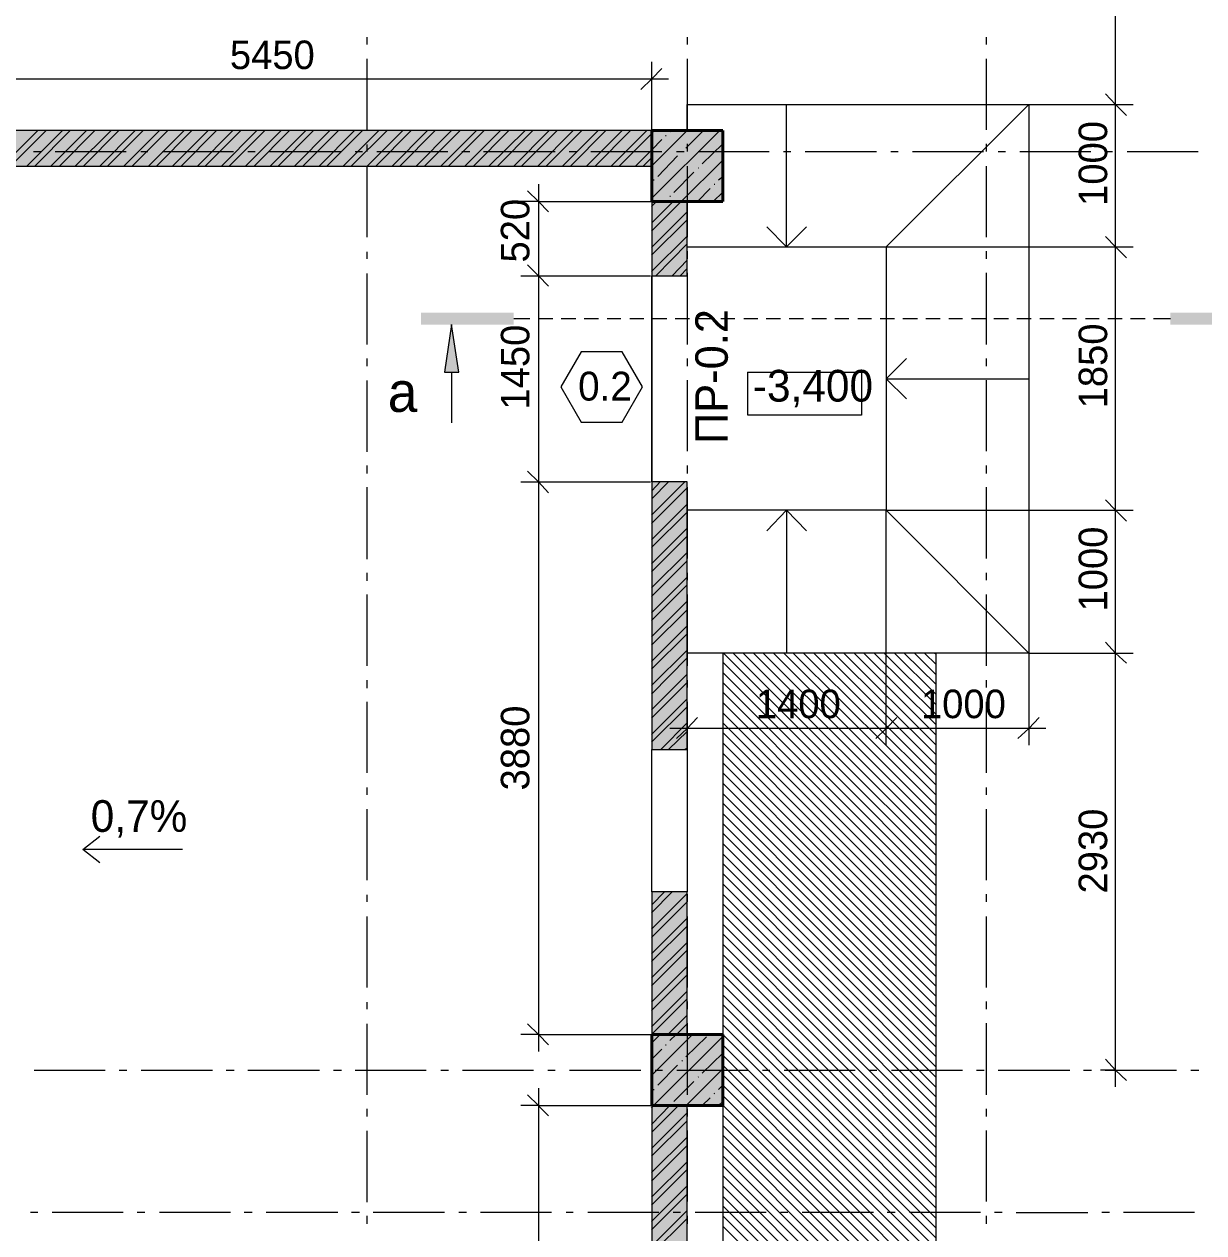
# Model space of a CAD drawing. Header units: millimetres. Extents: x -401725 to 250493, y 305116 to 802890.
# Drawn here: x -375107.417 to -375104.154, y 508983.432 to 508986.775 of the extents above; entities that cross this region are included whole.
import ezdxf

# ---------------------------------------------------------------- set-up
doc = ezdxf.new("R2010")
doc.units = ezdxf.units.MM
doc.layers.add('PDF _Геометрия', color=7, linetype='Continuous', true_color=0x1d1d1d)
doc.layers.add('PDF _Сплошная заливка', color=7, linetype='Continuous', true_color=0xffffff)
doc.layers.add('PDF _Текст', color=7, linetype='Continuous')

msp = doc.modelspace()

# ---------------------------------------------------------------- hatches: boundary and pattern name
at = {"layer": 'PDF _Сплошная заливка', "transparency": 33554559}
h = msp.add_hatch(color=256, dxfattribs=at)
h.paths.add_polyline_path([(-375105.584330612, 508986.0789945785), (-375105.584330612, 508986.2837798196), (-375105.6813883784, 508986.2837798196), (-375105.6813883784, 508986.0789945785)])
h.paths.add_polyline_path([(-375105.584330612, 508984.375730554), (-375105.6813883784, 508984.375730554), (-375105.6813883784, 508983.9807466266), (-375105.584330612, 508983.9807466266)])
h.paths.add_polyline_path([(-375105.584330612, 508985.5090177719), (-375105.6813883784, 508985.5090177719), (-375105.6813883784, 508984.7690478826), (-375105.584330612, 508984.7690478826)])
msp.add_hatch(color=7, dxfattribs=at).paths.add_polyline_path([(-375106.2343041634, 508985.9340004786), (-375106.2343041634, 508985.9437555072), (-375106.236011523, 508985.9437555072), (-375106.2376373611, 508985.9340004786), (-375106.2393039599, 508985.9223342866), (-375106.2409705588, 508985.9123346935), (-375106.2426371577, 508985.9006685016), (-375106.2443037565, 508985.8906689085), (-375106.2476369542, 508985.8673365246), (-375106.249303553, 508985.8573369315), (-375106.2509701519, 508985.8456707395), (-375106.2526367508, 508985.8356711465), (-375106.2543033496, 508985.8240049545), (-375106.2545695307, 508985.8224078677), (-375106.2545695307, 508985.8139470107), (-375106.215971576, 508985.8123387626), (-375106.215971576, 508985.8240049545), (-375106.2176381749, 508985.8240049545), (-375106.2176381749, 508985.8356711465), (-375106.2193047737, 508985.8356711465), (-375106.2193047737, 508985.8456707395), (-375106.2209713726, 508985.8456707395), (-375106.2209713726, 508985.8573369315), (-375106.2226379715, 508985.8573369315), (-375106.2226379715, 508985.8673365246), (-375106.2243045703, 508985.8673365246), (-375106.2243045703, 508985.8790027166), (-375106.2259711691, 508985.8790027166), (-375106.2259711691, 508985.8906689085), (-375106.227637768, 508985.8906689085), (-375106.227637768, 508985.9006685016), (-375106.2293043669, 508985.9006685016), (-375106.2293043669, 508985.9123346935), (-375106.2309709657, 508985.9123346935), (-375106.2309709657, 508985.9223342866), (-375106.2326375645, 508985.9223342866), (-375106.2326375645, 508985.9340004786)])

# ---------------------------------------------------------------- linework, layer by layer
at = {"layer": 'PDF _Геометрия', "color": 7, "lineweight": 9}
for points in [[(-375104.637993236, 508986.5521001151), (-375104.3979851936, 508986.5521001151), (-375104.3979851936, 508987.592062075)], [(-375106.4697150656, 508986.7387765644), (-375106.4697150656, 508986.7187828883)], [(-375105.5829963156, 508986.7387697826), (-375105.5829963156, 508986.7187671209)], [(-375104.7563158143, 508986.7387655441), (-375104.7563158143, 508986.7187815658)], [(-375106.4697150656, 508986.6787785819), (-375106.4697150656, 508986.4821152081)], [(-375105.6813409065, 508986.4804362571), (-375105.6813409065, 508986.6237799721), (-375105.6813409065, 508986.6704353747)], [(-375105.5829963156, 508986.6787785819), (-375105.5829963156, 508986.482120837)], [(-375104.7563158143, 508986.6787764626), (-375104.7563158143, 508986.4821003264)], [(-375107.8745544754, 508986.6237596271), (-375105.6347283824, 508986.6237596271)], [(-375105.5832099387, 508986.5521276657), (-375104.6381324003, 508986.5521276657)], [(-375105.5829963156, 508986.4804465371), (-375105.5829963156, 508986.5521115742)], [(-375105.363106145, 508986.2137889748), (-375105.308070236, 508986.1587916875), (-375105.308070236, 508986.5521149704)], [(-375105.0331678923, 508986.1587955022), (-375104.6381365295, 508986.5521307723)], [(-375105.0329733546, 508986.1587704947), (-375104.3979851936, 508986.1587704947), (-375104.3979851936, 508986.5520816913)], [(-375104.6381381885, 508986.5521276657), (-375104.6381381885, 508985.0354478065)], [(-375104.3979818028, 508986.5521022344), (-375104.3496299448, 508986.5521022344)], [(-375106.4697150656, 508986.4421173066), (-375106.4697150656, 508986.4221236306)], [(-375105.5829963156, 508986.4437703422), (-375105.5829963156, 508986.4221023869)], [(-375104.7563158143, 508986.4437703422), (-375104.7563158143, 508986.42209647)], [(-375107.3914069601, 508986.4221176966), (-375107.3713763027, 508986.4221176966)], [(-375107.3313924473, 508986.4221240545), (-375107.1347612737, 508986.4221240545)], [(-375107.0947659283, 508986.4221155773), (-375107.0747152437, 508986.4221155773)], [(-375107.034676817, 508986.4221249021), (-375106.8380963539, 508986.4221249021)], [(-375106.7981248964, 508986.4221261737), (-375106.7780601397, 508986.4221261737)], [(-375106.7381103836, 508986.4221164251), (-375106.5414351889, 508986.4221164251)], [(-375106.5014770828, 508986.422122359), (-375106.4813995681, 508986.422122359)], [(-375106.4415066509, 508986.4221265976), (-375106.2447731762, 508986.4221265976)], [(-375106.2063280214, 508986.4221126104), (-375106.1847395899, 508986.4221126104)], [(-375106.1463779346, 508986.422128293), (-375105.9481091233, 508986.422128293)], [(-375105.9096869894, 508986.4221265976), (-375105.8880785097, 508986.4221265976)], [(-375105.8498081103, 508986.4221185443), (-375105.6530892586, 508986.4221185443)], [(-375105.6130425667, 508986.4221198159), (-375105.5914176837, 508986.4221198159)], [(-375105.5530924799, 508986.4221151535), (-375105.3564244908, 508986.4221151535)], [(-375105.3164795242, 508986.422122359), (-375105.296389633, 508986.422122359)], [(-375105.2563429411, 508986.4221232067), (-375105.0597622662, 508986.4221232067)], [(-375105.0198113655, 508986.4221274453), (-375104.9997269209, 508986.4221274453)], [(-375104.9597527718, 508986.4221172727), (-375104.7630994096, 508986.4221172727)], [(-375104.7231432069, 508986.4221143058), (-375104.7030678539, 508986.4221143058)], [(-375104.6631320849, 508986.4221333793), (-375104.46643884, 508986.4221333793)], [(-375104.4264682666, 508986.4221181205), (-375104.4064056504, 508986.4221181205)], [(-375104.3664740988, 508986.4221299884), (-375104.1697737636, 508986.4221299884)], [(-375107.8280456863, 508986.3821087278), (-375105.6813248001, 508986.3821087278)], [(-375106.4697150656, 508986.382119748), (-375106.4697150656, 508986.1854377717)], [(-375105.5829963156, 508986.3821133903), (-375105.5829963156, 508986.1854556453)], [(-375104.7563158143, 508986.3821104232), (-375104.7563158143, 508986.1854342871)], [(-375105.994841205, 508986.3321319551), (-375105.994841205, 508986.0788101085)], [(-375105.994841205, 508986.2837942306), (-375106.0431973247, 508986.2837942306)], [(-375105.9946648811, 508986.2837798196), (-375105.6813390473, 508986.2837798196)], [(-375105.5829963156, 508986.1587810911), (-375105.5829963156, 508986.2837738065)], [(-375105.3081312712, 508986.1588090656), (-375105.2531921706, 508986.2138062003)], [(-375106.4697150656, 508986.1454576252), (-375106.4697150656, 508986.1254453503)], [(-375105.5830471783, 508986.1588056747), (-375105.0331158662, 508986.1588056747)], [(-375105.5829963156, 508986.0787669683), (-375105.5829963156, 508986.1587776136)], [(-375105.5829963156, 508986.1471047266), (-375105.5829963156, 508986.1254367714)], [(-375105.0331441563, 508986.1588056747), (-375105.0331441563, 508985.4304340027)], [(-375105.0329733546, 508985.4304460285), (-375104.3979851936, 508985.4304460285), (-375104.3979851936, 508986.1587353108)], [(-375104.7563158143, 508986.1471047266), (-375104.7563158143, 508986.1254308544)], [(-375104.3979818028, 508986.1587615937), (-375104.3496299448, 508986.1587615937)], [(-375106.4697150656, 508986.0854414169), (-375106.4697150656, 508985.8887780431)], [(-375106.0431973247, 508986.0788055391), (-375105.994841205, 508986.0788055391), (-375105.994841205, 508985.5088266662)], [(-375105.9946479269, 508986.0787716307), (-375105.6846004594, 508986.0787716307)], [(-375105.6813883784, 508986.0787669683), (-375105.5830020763, 508986.0787669683)], [(-375105.6813409065, 508985.5087710881), (-375105.6813409065, 508986.0787875017)], [(-375105.6813409065, 508986.0787834986), (-375105.6813409065, 508985.508767085)], [(-375105.5829963156, 508986.087113102), (-375105.5829963156, 508985.888790058)], [(-375104.7563158143, 508986.0870953001), (-375104.7563158143, 508985.8887685619)], [(-375106.2347229324, 508985.9437915349), (-375106.2547778132, 508985.8121040617)], [(-375106.214622021, 508985.8120980128), (-375106.2346905075, 508985.9437810426)], [(-375105.8763957026, 508985.8687895004), (-375105.933089585, 508985.7721254829)], [(-375105.7631110617, 508985.8687928913), (-375105.8763461115, 508985.8687928913)], [(-375105.7063314122, 508985.7721106606), (-375105.7629607858, 508985.868781004)], [(-375106.4697150656, 508985.8504535222), (-375106.4697150656, 508985.828785957)], [(-375105.5829963156, 508985.850439535), (-375105.5829963156, 508985.8287715798)], [(-375104.9763662022, 508985.8504442672), (-375105.03295766, 508985.7937747503), (-375104.9763662022, 508985.7387834647)], [(-375104.7563158143, 508985.8504391111), (-375104.7563158143, 508985.8287652389)], [(-375106.2545695307, 508985.8120980128), (-375106.2146201155, 508985.8120980128)], [(-375106.2347229324, 508985.8121081853), (-375106.2347229324, 508985.6721176166)], [(-375105.4164652827, 508985.8121365836), (-375105.4164652827, 508985.6937981665)], [(-375105.41642062, 508985.8121081853), (-375105.1013305984, 508985.8121081853), (-375105.1013305984, 508985.6937696281)], [(-375105.0331678923, 508985.7938035724), (-375104.6381365295, 508985.7938035724)], [(-375106.4697150656, 508985.7887821592), (-375106.4697150656, 508985.5921001829)], [(-375105.9330939719, 508985.7721208332), (-375105.8764000895, 508985.6737882312)], [(-375105.7629618647, 508985.6737656458), (-375105.7063324911, 508985.7721138984)], [(-375105.5829963156, 508985.7904479104), (-375105.5829963156, 508985.5937901654)], [(-375104.7563158143, 508985.7904296846), (-375104.7563158143, 508985.5937731865)], [(-375105.1013305984, 508985.6937720376), (-375105.41642062, 508985.6937720376)], [(-375105.8763482308, 508985.673794468), (-375105.763113181, 508985.673794468)], [(-375106.4697150656, 508985.5537756149), (-375106.4697150656, 508985.5321080497)], [(-375105.5829963156, 508985.5537743433), (-375105.5829963156, 508985.5321063881)], [(-375104.7563158143, 508985.5537734956), (-375104.7563158143, 508985.5320996234)], [(-375106.4697150656, 508985.4937776325), (-375106.4697150656, 508985.2954403676)], [(-375106.0431973247, 508985.5088147452), (-375105.994841205, 508985.5088147452), (-375105.994841205, 508983.933840835)], [(-375105.9946479269, 508985.5087617633), (-375105.6846004594, 508985.5087617633)], [(-375105.5829963156, 508985.5087710881), (-375105.6813826177, 508985.5087710881)], [(-375105.5829963156, 508985.4304409422), (-375105.5829963156, 508985.5087671509)], [(-375105.5829963156, 508985.4937632214), (-375105.5829963156, 508985.2971054764)], [(-375104.7563158143, 508985.4937640691), (-375104.7563158143, 508985.2970879329)], [(-375105.0331441563, 508985.4304672212), (-375105.5830754684, 508985.4304672212)], [(-375105.5829963156, 508985.0354426037), (-375105.5829963156, 508985.4304234061)], [(-375105.363106145, 508985.3737871607), (-375105.308070236, 508985.4304451807), (-375105.308070236, 508985.0354611651)], [(-375105.3081312712, 508985.4304689167), (-375105.2531921706, 508985.3738081311)], [(-375105.0331678923, 508985.4304680689), (-375104.6381365295, 508985.0354564479)], [(-375105.0331441563, 508984.8271287677), (-375105.0331441563, 508985.4304948272)], [(-375104.637993236, 508985.0354273449), (-375104.3979851936, 508985.0354273449), (-375104.3979851936, 508985.4304273219)], [(-375104.3979818028, 508985.4304248357), (-375104.3496299448, 508985.4304248357)], [(-375106.4697150656, 508985.2571159333), (-375106.4697150656, 508985.2354483681)], [(-375105.5829963156, 508985.2571087278), (-375105.5829963156, 508985.237106066)], [(-375104.7563158143, 508985.2571078801), (-375104.7563158143, 508985.2371042519)], [(-375106.4697150656, 508985.1971183748), (-375106.4697150656, 508985.0004363984)], [(-375105.5829963156, 508985.1970984536), (-375105.5829963156, 508985.0004407087)], [(-375104.7563158143, 508985.1970984536), (-375104.7563158143, 508985.0004223174)], [(-375104.6381381885, 508985.0354595579), (-375105.5832157268, 508985.0354595579)], [(-375104.8945909608, 508985.0354171724), (-375105.4846761505, 508985.0354171724)], [(-375105.4846517247, 508985.0354281926), (-375105.4846517247, 508980.5353569837)], [(-375104.8945909608, 508980.5354061521), (-375104.8945909608, 508985.0355688474)], [(-375104.6381381885, 508985.0354614127), (-375104.6381381885, 508984.8271380925), (-375104.6381381885, 508984.7804758764)], [(-375104.3979851936, 508983.8354287012), (-375104.3979851936, 508985.0353695655)], [(-375104.3979818028, 508985.0354324311), (-375104.3496299448, 508985.0354324311)], [(-375106.4697150656, 508984.9604566757), (-375106.4697150656, 508984.9387891105)], [(-375105.5829963156, 508984.9604431123), (-375105.5829963156, 508984.9404404505)], [(-375104.7563158143, 508984.9604422646), (-375104.7563158143, 508984.9404386364)], [(-375106.4697150656, 508984.9004404675), (-375106.4697150656, 508984.7037770936)], [(-375105.5829963156, 508984.9004328381), (-375105.5829963156, 508984.7037750931)], [(-375104.7563158143, 508984.9004332619), (-375104.7563158143, 508984.7037571257)], [(-375105.5829963156, 508984.7854476221), (-375105.5829963156, 508984.8270990978), (-375105.5829963156, 508984.8754308883)], [(-375105.0331441563, 508984.780473238), (-375105.0331441563, 508984.8271287677), (-375105.6315816797, 508984.8271287677)], [(-375104.5914123855, 508984.827116052), (-375105.0330120101, 508984.827116052)], [(-375106.4697150656, 508984.6637787684), (-375106.4697150656, 508984.6437850923)], [(-375105.5829963156, 508984.6637783445), (-375105.5829963156, 508984.6437756827)], [(-375104.7563158143, 508984.6637762252), (-375104.7563158143, 508984.6437725971)], [(-375106.4697150656, 508984.6037807859), (-375106.4697150656, 508984.4071174121)], [(-375105.5829963156, 508984.6037676464), (-375105.5829963156, 508984.4071099015)], [(-375104.7563158143, 508984.6037676464), (-375104.7563158143, 508984.4070915102)], [(-375107.2081057956, 508984.4554623868), (-375107.2547390728, 508984.4921339218), (-375107.2081057956, 508984.5287873151)], [(-375106.9796332785, 508984.4921050996), (-375107.2546414056, 508984.4921050996)], [(-375106.4697150656, 508984.3671195107), (-375106.4697150656, 508984.3471072359)], [(-375105.5829963156, 508984.3687784802), (-375105.5829963156, 508984.347110525)], [(-375104.7563158143, 508984.368761526), (-375104.7563158143, 508984.3471073037)], [(-375106.4697150656, 508984.3071219521), (-375106.4697150656, 508984.1104399758)], [(-375105.5829963156, 508984.3071024548), (-375105.5829963156, 508984.1104447098)], [(-375104.7563158143, 508984.3071020309), (-375104.7563158143, 508984.1104258947)], [(-375106.4697150656, 508984.0704411796), (-375106.4697150656, 508984.0504475035)], [(-375105.5829963156, 508984.072094215), (-375105.5829963156, 508984.0504454012)], [(-375104.7563158143, 508984.0720959104), (-375104.7563158143, 508984.0504416882)], [(-375106.4697150656, 508984.010443621), (-375106.4697150656, 508983.8137802471)], [(-375105.5829963156, 508984.0121025904), (-375105.5829963156, 508983.8137795464)], [(-375104.7563158143, 508984.012106829), (-375104.7563158143, 508983.813760437)], [(-375105.994841205, 508983.9804838363), (-375106.0431973247, 508983.9804838363)], [(-375105.9946648811, 508983.9804304306), (-375105.6813390473, 508983.9804304306)], [(-375107.3897759651, 508983.8821511134), (-375107.1931711675, 508983.8821511134)], [(-375107.1547736594, 508983.8821358546), (-375107.1331253372, 508983.8821358546)], [(-375107.0932536128, 508983.8821519611), (-375106.8965085613, 508983.8821519611)], [(-375106.8581461909, 508983.8821392454), (-375106.8364647232, 508983.8821392454)], [(-375106.798175759, 508983.8821545042), (-375106.5998454557, 508983.8821545042)], [(-375106.5615153315, 508983.8821367023), (-375106.539806843, 508983.8821367023)], [(-375106.5015313362, 508983.8821350068), (-375106.3048244428, 508983.8821350068)], [(-375106.2648810812, 508983.8821400931), (-375106.2431467164, 508983.8821400931)], [(-375106.204897086, 508983.8821358546), (-375106.0081609043, 508983.8821358546)], [(-375105.9681688417, 508983.88213755), (-375105.9481149358, 508983.88213755)], [(-375105.9082289274, 508983.8821460271), (-375105.7114999089, 508983.8821460271)], [(-375105.6715108556, 508983.8821358546), (-375105.6514547668, 508983.8821358546)], [(-375105.6115234695, 508983.8821443317), (-375105.4148380657, 508983.8821443317)], [(-375105.3748494786, 508983.8821341592), (-375105.3547970562, 508983.8821341592)], [(-375105.3147807124, 508983.8821502656), (-375105.1181753749, 508983.8821502656)], [(-375105.0797411073, 508983.8821324637), (-375105.0581366965, 508983.8821324637)], [(-375105.0181939339, 508983.8821468748), (-375104.8215090059, 508983.8821468748)], [(-375104.783086512, 508983.8821333114), (-375104.761476252, 508983.8821333114)], [(-375104.7231635519, 508983.8821561996), (-375104.5248485097, 508983.8821561996)], [(-375104.4864285259, 508983.8821409408), (-375104.4648160618, 508983.8821409408)], [(-375104.3979851936, 508983.8821019462), (-375104.439708445, 508983.8821019462)], [(-375104.4265530377, 508983.8821333114), (-375104.2298282519, 508983.8821333114)], [(-375104.3979818028, 508983.8820968599), (-375104.3496299448, 508983.8820968599)], [(-375104.189767149, 508983.8821383977), (-375104.168156126, 508983.8821383977)], [(-375105.994841205, 508983.8321446708), (-375105.994841205, 508981.9055310377)], [(-375106.4697150656, 508983.775456574), (-375106.4697150656, 508983.7537890087)], [(-375105.994841205, 508983.7838065224), (-375106.0431973247, 508983.7838065224)], [(-375105.9946648811, 508983.7837734617), (-375105.6813390473, 508983.7837734617)], [(-375105.6813409065, 508983.7837734617), (-375105.6813409065, 508981.9537558673)], [(-375105.5829963156, 508983.7754285995), (-375105.5829963156, 508983.7537606444)], [(-375104.7563158143, 508983.7754302949), (-375104.7563158143, 508983.7537564227)], [(-375106.4697150656, 508983.7137847871), (-375106.4697150656, 508983.5171028108)], [(-375105.5829963156, 508983.7154369749), (-375105.5829963156, 508983.51877923)], [(-375104.7563158143, 508983.7154403657), (-375104.7563158143, 508983.5187642295)], [(-375107.39982303, 508983.4887956379), (-375107.3797994298, 508983.4887956379)], [(-375107.3397576546, 508983.4888159829), (-375107.1431722997, 508983.4888159829)], [(-375107.1048231657, 508983.4888007241), (-375107.0831395363, 508983.4888007241)], [(-375107.0432285205, 508983.4888202214), (-375106.846509736, 508983.4888202214)], [(-375106.8081956971, 508983.4888041149), (-375106.786479219, 508983.4888041149)], [(-375106.7481472759, 508983.4888219169), (-375106.5498475039, 508983.4888219169)], [(-375106.5115648378, 508983.4888142875), (-375106.489819156, 508983.4888142875)], [(-375106.4514926806, 508983.4888159829), (-375106.2548259631, 508983.4888159829)], [(-375106.2147407004, 508983.4888066581), (-375106.1931571433, 508983.4888066581)], [(-375106.1548516487, 508983.4888024195), (-375105.9581624669, 508983.4888024195)], [(-375105.9182149571, 508983.4888049627), (-375105.8981296011, 508983.4888049627)], [(-375105.8581767085, 508983.4888083535), (-375105.6615015138, 508983.4888083535)], [(-375105.621556971, 508983.4888117443), (-375105.6014697289, 508983.4888117443)], [(-375105.5614644688, 508983.4888092012), (-375105.364839713, 508983.4888092012)], [(-375105.324895594, 508983.4888066581), (-375105.3048101109, 508983.4888066581)], [(-375105.264908208, 508983.4888253077), (-375105.0681971803, 508983.4888253077)], [(-375105.0297872227, 508983.4888083535), (-375105.008147526, 508983.4888083535)], [(-375104.9681247607, 508983.4888151351), (-375104.7715350405, 508983.4888151351)], [(-375104.7331326275, 508983.4888151351), (-375104.7114873994, 508983.4888151351)], [(-375104.6730163894, 508983.4887566431), (-375104.474602269, 508983.4887566431)], [(-375104.4364746414, 508983.4888117443), (-375104.4148275271, 508983.4888117443)], [(-375104.3764669102, 508983.4888151351), (-375104.1798290724, 508983.4888151351)], [(-375106.4697150656, 508983.4787782428), (-375106.4697150656, 508983.4571106776)], [(-375105.5829963156, 508983.478762984), (-375105.5829963156, 508983.4570950288)], [(-375104.7563158143, 508983.4787646795), (-375104.7563158143, 508983.4570908072)]]:
    msp.add_lwpolyline(points, dxfattribs=at)
at = {"layer": 'PDF _Геометрия', "color": 7, "lineweight": 18}
for points in [[(-375105.6813510791, 508986.62378633), (-375105.653084681, 508986.6521291237)], [(-375105.6813409065, 508986.6237799721), (-375105.7112995891, 508986.5937831256)], [(-375104.3979851936, 508986.5521001151), (-375104.426396741, 508986.5821011196)], [(-375104.3981309999, 508986.5521280895), (-375104.3681011944, 508986.5221181713)], [(-375105.994841205, 508986.2837942306), (-375106.0248748887, 508986.3138090253)], [(-375105.9946784445, 508986.2837760049), (-375105.9663193493, 508986.2554358157)], [(-375104.3979851936, 508986.1587704947), (-375104.426396741, 508986.1871025692)], [(-375104.3981309999, 508986.1587929591), (-375104.3681011944, 508986.1287830409)], [(-375105.994841205, 508986.0788055391), (-375106.0248748887, 508986.1088014446)], [(-375105.9946784445, 508986.0787673921), (-375105.9663193493, 508986.050446109)], [(-375105.994841205, 508985.5088147452), (-375106.0248748887, 508985.5388106508)], [(-375105.9946784445, 508985.5087782937), (-375105.9663193493, 508985.4787743709)], [(-375104.3979851936, 508985.4304460285), (-375104.426396741, 508985.4587781029)], [(-375104.3981309999, 508985.4304536579), (-375104.3681011944, 508985.4004636269)], [(-375104.3979851936, 508985.0354273449), (-375104.426396741, 508985.0654283494)], [(-375104.3981309999, 508985.035468035), (-375104.3681011944, 508985.007128649)], [(-375105.5829963156, 508984.8270990978), (-375105.6130481616, 508984.7987699691)], [(-375105.5830980409, 508984.8271147805), (-375105.5547406835, 508984.8571199303)], [(-375105.0331441563, 508984.8271287677), (-375105.061390718, 508984.7988042845)], [(-375105.0330153044, 508984.8270999456), (-375105.0029893983, 508984.8571063543)], [(-375104.6381381885, 508984.8271380925), (-375104.6681156055, 508984.7987976003)], [(-375104.6380398541, 508984.8270906208), (-375104.6096157818, 508984.8570938081)], [(-375105.994841205, 508983.9804838363), (-375106.0248748887, 508984.0104797419)], [(-375105.9946784445, 508983.9804304306), (-375105.9663193493, 508983.9521091474)], [(-375104.3979851936, 508983.8821019462), (-375104.426396741, 508983.9121029507)], [(-375104.3981309999, 508983.882131616), (-375104.3681011944, 508983.85379223)], [(-375105.994841205, 508983.7838065224), (-375106.0248748887, 508983.813802428)], [(-375105.9946784445, 508983.7837598983), (-375105.9663193493, 508983.7554386152)]]:
    msp.add_lwpolyline(points, dxfattribs=at)
at = {"layer": 'PDF _Геометрия', "color": 16, "lineweight": 20, "true_color": 0x800000}
for points in [[(-375105.6813409065, 508986.4804372123), (-375107.8280617928, 508986.4804372123)], [(-375105.6813409065, 508986.3821087278), (-375105.6813409065, 508986.4804380835)], [(-375107.8280456863, 508986.3821087278), (-375105.6813248001, 508986.3821087278)], [(-375105.5829963156, 508986.2837798196), (-375105.6813826177, 508986.2837798196)], [(-375105.6813409065, 508986.2837798196), (-375105.6813409065, 508986.0787822864)], [(-375105.5829963156, 508986.0787669683), (-375105.5829963156, 508986.2837703213)], [(-375105.6813883784, 508986.0787669683), (-375105.5830020763, 508986.0787669683)], [(-375105.5829963156, 508985.5087710881), (-375105.6813826177, 508985.5087710881)], [(-375105.6813409065, 508985.5087710881), (-375105.6813409065, 508984.7687725691)], [(-375105.5829963156, 508984.7687732244), (-375105.5829963156, 508985.5087376974)], [(-375105.6813883784, 508984.7687732244), (-375105.5830020763, 508984.7687732244)], [(-375105.5829963156, 508984.3754397893), (-375105.6813826177, 508984.3754397893)], [(-375105.6813409065, 508984.3754440278), (-375105.6813409065, 508983.9804283124)], [(-375105.5829963156, 508983.9804414508), (-375105.5829963156, 508984.3754222532)], [(-375105.6813883784, 508983.9804414508), (-375105.5830020763, 508983.9804414508)], [(-375105.5829963156, 508983.7837743094), (-375105.6813826177, 508983.7837743094)], [(-375105.6813409065, 508983.7837734617), (-375105.6813409065, 508981.9537558673)], [(-375105.5829963156, 508981.953764849), (-375105.5829963156, 508983.7836925923)]]:
    msp.add_lwpolyline(points, dxfattribs=at)
at = {"layer": 'PDF _Геометрия', "color": 24, "lineweight": 9, "true_color": 0x8f1d1d}
for points in [[(-375107.4781175721, 508986.3821324637), (-375107.3798034988, 508986.4804645727)], [(-375107.45483266, 508986.3821167811), (-375107.3564377363, 508986.4804575443)], [(-375107.4097039436, 508986.3821006746), (-375107.3113396823, 508986.4804468489)], [(-375107.3878635303, 508986.382099403), (-375107.2896110449, 508986.4804242677)], [(-375107.3431857959, 508986.3821261059), (-375107.2447837108, 508986.4804557014)], [(-375107.3197211691, 508986.3821273774), (-375107.2214198944, 508986.4804467853)], [(-375107.2764065533, 508986.3821070324), (-375107.1763211713, 508986.4804304811)], [(-375107.2531996305, 508986.3821468748), (-375107.1548618885, 508986.4804664435)], [(-375107.2080709141, 508986.3821231389), (-375107.1097661656, 508986.4804460884)], [(-375107.1864102154, 508986.3821163572), (-375107.0880253582, 508986.480446558)], [(-375107.141281499, 508986.3820896543), (-375107.0429303347, 508986.4804408187)], [(-375107.118081358, 508986.3821324637), (-375107.0198442586, 508986.4804608597)], [(-375107.0731357471, 508986.3821214435), (-375106.9747390238, 508986.4804633005)], [(-375107.0512919428, 508986.3821104232), (-375106.9530098263, 508986.4804474441)], [(-375107.006431103, 508986.3821392454), (-375106.9081843415, 508986.4804776623)], [(-375106.9831428, 508986.3821358546), (-375106.8848165233, 508986.4804621313)], [(-375106.9380106928, 508986.3821176288), (-375106.8397204613, 508986.4804629745)], [(-375106.916349994, 508986.3821019462), (-375106.8179917338, 508986.4804418253)], [(-375106.8714891542, 508986.3821413647), (-375106.7731676173, 508986.4804629016)], [(-375106.8498250645, 508986.3821231389), (-375106.7514356261, 508986.4804572969)], [(-375106.8046929573, 508986.3821142379), (-375106.7063409296, 508986.4804478168)], [(-375106.7812215489, 508986.3821070324), (-375106.682975121, 508986.4804457953)], [(-375106.7365438145, 508986.3821379739), (-375106.6381508175, 508986.4804569894)], [(-375106.7146932286, 508986.3821138141), (-375106.6164176662, 508986.4804449049)], [(-375106.6697442268, 508986.382096436), (-375106.5713223708, 508986.4804441569)], [(-375106.6462728184, 508986.3821044893), (-375106.5479576855, 508986.4804381686)], [(-375106.6014085878, 508986.382125682), (-375106.5031332087, 508986.4804567901)], [(-375106.5797444981, 508986.3821146618), (-375106.4814018532, 508986.4804573067)], [(-375106.5346056093, 508986.3821061847), (-375106.4363034057, 508986.4804270098)], [(-375106.5129957731, 508986.3820909259), (-375106.4129382964, 508986.4804341926)], [(-375106.4680772889, 508986.3821201719), (-375106.3697378884, 508986.4804595725)], [(-375106.4447923768, 508986.3821218673), (-375106.3463859648, 508986.4804349166)], [(-375106.3996500971, 508986.3821027938), (-375106.301285504, 508986.4804299935)], [(-375106.3780741694, 508986.3821248343), (-375106.279818694, 508986.4804738844)], [(-375106.3331217768, 508986.3821180526), (-375106.2347216608, 508986.4804619419)], [(-375106.3096469775, 508986.3821155095), (-375106.2113565516, 508986.4804434434)], [(-375106.2645046978, 508986.3821036416), (-375106.166257765, 508986.4804444988)], [(-375106.2431118755, 508986.3821371261), (-375106.1447984399, 508986.4804693636)], [(-375106.1979729866, 508986.3821189004), (-375106.0997037129, 508986.4804446488)], [(-375106.1746846837, 508986.382111271), (-375106.0763379716, 508986.4804391389)], [(-375106.1315124832, 508986.3821299206), (-375106.0315125256, 508986.4804694997)], [(-375106.1081495817, 508986.3821307683), (-375106.0097814918, 508986.4804611045)], [(-375106.0630106928, 508986.3821189004), (-375105.9646881424, 508986.4804414508)], [(-375106.0413466032, 508986.3820977076), (-375105.9429579313, 508986.4804296187)], [(-375105.9964755908, 508986.3821210196), (-375105.8981331366, 508986.4804634739)], [(-375105.973183897, 508986.3821235627), (-375105.8747644494, 508986.4804481863)], [(-375105.9280416173, 508986.3821167811), (-375105.8296690962, 508986.4804513205)], [(-375105.9061876405, 508986.3821061847), (-375105.807939284, 508986.4804305573)], [(-375105.8615065153, 508986.382134583), (-375105.7631157222, 508986.4804492497)], [(-375105.8380249343, 508986.3821121186), (-375105.7397479098, 508986.4804462868)], [(-375105.7930691509, 508986.3821095756), (-375105.6946499653, 508986.4804333957)], [(-375105.7714050613, 508986.3821087278), (-375105.681338192, 508986.4721183456)], [(-375105.7263712885, 508986.3821087278), (-375105.6813378548, 508986.4271039976)], [(-375105.704619037, 508986.3821087278), (-375105.6813390416, 508986.4054459691)], [(-375105.6815341846, 508986.2021423311), (-375105.5998370153, 508986.2838012327)], [(-375105.6813917692, 508986.2704516912), (-375105.6680284608, 508986.2837768187)], [(-375105.6812391813, 508986.2254314817), (-375105.6229293083, 508986.2837604727)], [(-375105.6813883784, 508986.1571161877), (-375105.5830020763, 508986.2554450601)], [(-375105.6813883784, 508986.1354470118), (-375105.5830020763, 508986.2337758843)], [(-375105.6813883784, 508986.0904437566), (-375105.5830020763, 508986.1887726291)], [(-375105.6697103184, 508986.0787669683), (-375105.583000217, 508986.1671040862)], [(-375105.6247240175, 508986.0787669683), (-375105.5829959785, 508986.1221028767)], [(-375105.6029039491, 508986.0787669683), (-375105.5829969938, 508986.0987696301)], [(-375105.681459586, 508985.4171234102), (-375105.5897930427, 508985.5087899535)], [(-375105.6812730897, 508985.483764476), (-375105.6579749957, 508985.5087621851)], [(-375105.6812425721, 508985.46208979), (-375105.6346153579, 508985.5087552232)], [(-375105.6813883784, 508985.3937647472), (-375105.5830020763, 508985.4920936197)], [(-375105.6813883784, 508985.3487809894), (-375105.5830020763, 508985.4471098618)], [(-375105.6813883784, 508985.3271118135), (-375105.5830020763, 508985.4254406859)], [(-375105.6813883784, 508985.2821085583), (-375105.5830020763, 508985.3804374308)], [(-375105.6813883784, 508985.2604393824), (-375105.5830020763, 508985.3587682549)], [(-375105.6813883784, 508985.215436551), (-375105.5830020763, 508985.3137654235)], [(-375105.6813883784, 508985.1921020478), (-375105.5830020763, 508985.2904309203)], [(-375105.6813883784, 508985.1470987927), (-375105.5830020763, 508985.2454276651)], [(-375105.6813883784, 508985.1254300406), (-375105.5830020763, 508985.2237589131)], [(-375105.6813883784, 508985.0804458589), (-375105.5830020763, 508985.1787747314)], [(-375105.6813883784, 508985.0571113557), (-375105.5830020763, 508985.1554402282)], [(-375105.6813883784, 508985.0121081005), (-375105.5830020763, 508985.110436973)], [(-375105.6813883784, 508984.9904393485), (-375105.5830020763, 508985.088768221)], [(-375105.6813883784, 508984.9454360933), (-375105.5830020763, 508985.0437649657)], [(-375105.6813883784, 508984.9221015901), (-375105.5830020763, 508985.0220957617)], [(-375105.6813883784, 508984.8787636622), (-375105.5830020763, 508984.9770925347)], [(-375105.6813883784, 508984.8554295829), (-375105.5830020763, 508984.9537584553)], [(-375105.6813883784, 508984.810445825), (-375105.5830020763, 508984.9087746975)], [(-375105.6813883784, 508984.7887766491), (-375105.5830020763, 508984.8871055216)], [(-375105.6563097108, 508984.7687732244), (-375105.5829985216, 508984.8421035587)], [(-375105.6346795296, 508984.7687732244), (-375105.582998011, 508984.8187703101)], [(-375105.5896966194, 508984.7687732244), (-375105.5829971634, 508984.7737691045)], [(-375105.6814155051, 508984.3171465527), (-375105.6248325244, 508984.3754690777)], [(-375105.6813883784, 508984.2721106606), (-375105.5830020763, 508984.3704395331)], [(-375105.6812527447, 508984.3387652898), (-375105.6462939708, 508984.3754242485)], [(-375105.6813883784, 508984.2487757336), (-375105.5830020763, 508984.347104606)], [(-375105.6813883784, 508984.2037733261), (-375105.5830020763, 508984.3021021985)], [(-375105.6813883784, 508984.1821041502), (-375105.5830020763, 508984.2804330226)], [(-375105.6813883784, 508984.137100895), (-375105.5830020763, 508984.2354297675)], [(-375105.6813883784, 508984.1154317191), (-375105.5830020763, 508984.2137605916)], [(-375105.6813883784, 508984.0704284639), (-375105.5830020763, 508984.1687573363)], [(-375105.6813883784, 508984.0470943846), (-375105.5830020763, 508984.145423257)], [(-375105.6813883784, 508984.0021106267), (-375105.5830020763, 508984.1004394992)], [(-375105.6813883784, 508983.9804414508), (-375105.5830020763, 508984.0787703232)], [(-375105.6364020773, 508983.9804414508), (-375105.5829978415, 508984.0337691234)], [(-375105.6130493484, 508983.9804414508), (-375105.5829975024, 508984.0104358729)], [(-375105.6814290684, 508983.7321088974), (-375105.6313565873, 508983.7837676441)], [(-375105.6814121142, 508983.7771231728), (-375105.6764502528, 508983.7838026017)], [(-375105.6813883784, 508983.665437314), (-375105.5830020763, 508983.7637661864)], [(-375105.681245963, 508983.7104303967), (-375105.6079915916, 508983.7837612759)], [(-375105.6813883784, 508983.6437689858), (-375105.5830020763, 508983.7420978583)], [(-375105.6813883784, 508983.5987657306), (-375105.5830020763, 508983.697094603)], [(-375105.6813883784, 508983.5754316513), (-375105.5830020763, 508983.6737605237)], [(-375105.6813883784, 508983.5304283961), (-375105.5830020763, 508983.6287572685)], [(-375105.6813883784, 508983.5087592202), (-375105.5830020763, 508983.6071072378)], [(-375105.6813883784, 508983.4637754623), (-375105.5830020763, 508983.5621043348)], [(-375105.6813883784, 508983.4404405353), (-375105.5830020763, 508983.5387694077)], [(-375105.6813883784, 508983.3954372801), (-375105.5830020763, 508983.4937661525)], [(-375105.6813883784, 508983.3737689519), (-375105.5830020763, 508983.4720978244)]]:
    msp.add_lwpolyline(points, dxfattribs=at)
at = {"layer": 'PDF _Геометрия', "lineweight": 9}
for points in [[(-375105.681588438, 508986.4721461797), (-375105.6731905091, 508986.4804677637)], [(-375105.6813985509, 508986.292123834), (-375105.4930818281, 508986.4804405569)], [(-375105.6813883784, 508986.3821133903), (-375105.5830020763, 508986.4804422627)], [(-375105.6431261171, 508986.467120528), (-375105.6414066423, 508986.467120528)], [(-375105.6313429411, 508986.4771209687), (-375105.6280936031, 508986.4804467617)], [(-375105.5864787104, 508986.4321418733), (-375105.538173197, 508986.4804665517)], [(-375105.6813510791, 508986.4271221556), (-375105.653084681, 508986.4554458504)], [(-375105.5412991314, 508986.3887819049), (-375105.484650983, 508986.4437786139)], [(-375105.6647020448, 508986.3537655271), (-375105.6096178182, 508986.4104372506)], [(-375105.5996758675, 508986.283763713), (-375105.4846513182, 508986.3987690538)], [(-375105.5980313091, 508986.4221096433), (-375105.596309164, 508986.4221096433)], [(-375105.6197632156, 508986.3087936372), (-375105.5647911797, 508986.365470379)], [(-375105.5532077685, 508986.3771284286), (-375105.5514831439, 508986.3771284286)], [(-375105.6765394743, 508986.3437960278), (-375105.6748217161, 508986.3437960278)], [(-375105.5081129606, 508986.3321090669), (-375105.5063858564, 508986.3321090669)], [(-375105.496363693, 508986.3437714442), (-375105.4846500081, 508986.3537760833)], [(-375105.6314446663, 508986.2987736991), (-375105.6297244286, 508986.2987736991)], [(-375105.5546081863, 508986.2837717663), (-375105.519697728, 508986.320446929)], [(-375105.5113444331, 508986.283763713), (-375105.4846525936, 508986.3104363497)], [(-375105.6447537213, 508986.2837870251), (-375105.6430342465, 508986.287111343)], [(-375105.6814290684, 508983.8671118813), (-375105.5680498212, 508983.9804528229)], [(-375105.6812730897, 508983.9571022852), (-375105.6579749957, 508983.9804385728)], [(-375105.6762919428, 508983.7837709186), (-375105.4846483705, 508983.9754336841)], [(-375105.6315090923, 508983.9638034368), (-375105.6131497173, 508983.9804798691)], [(-375105.5865058371, 508983.9187891613), (-375105.5297472108, 508983.9737836681)], [(-375105.6813510791, 508983.9121244613), (-375105.653084681, 508983.9404481562)], [(-375105.6431261171, 508983.9521152044), (-375105.6414066423, 508983.9521152044)], [(-375105.5412991314, 508983.8737731904), (-375105.484650983, 508983.9287698994)], [(-375105.6647020448, 508983.8404200207), (-375105.6096178182, 508983.8954277433)], [(-375105.5980313091, 508983.9070992335), (-375105.596309164, 508983.9087639737)], [(-375105.5862345698, 508983.7837709186), (-375105.484651954, 508983.8854303397)], [(-375105.5532077685, 508983.8621426023), (-375105.5514831439, 508983.8638097395)], [(-375105.6765394743, 508983.8287979097), (-375105.6748217161, 508983.8287979097)], [(-375105.6197632156, 508983.7954744098), (-375105.5647911797, 508983.850465596)], [(-375105.496363693, 508983.8287623058), (-375105.4846500081, 508983.8404375853)], [(-375105.5413703391, 508983.7837777003), (-375105.5196951656, 508983.8054528737)], [(-375105.5081129606, 508983.8171190021), (-375105.5063858564, 508983.8187885361)], [(-375105.496363693, 508983.7837709186), (-375105.4846500081, 508983.7954269952)], [(-375105.6314446663, 508983.7837819388), (-375105.6297244286, 508983.7837819388)]]:
    msp.add_lwpolyline(points, dxfattribs=at)
at = {"layer": 'PDF _Геометрия', "color": 7, "lineweight": 40}
for points in [[(-375105.6813409065, 508986.4804372123), (-375105.6813409065, 508986.2837785009)], [(-375105.4846517247, 508986.4804355169), (-375105.6812880133, 508986.4804355169)], [(-375105.4846517247, 508986.283763713), (-375105.4846517247, 508986.4804383995)], [(-375105.6812866531, 508986.283763713), (-375105.4846503646, 508986.283763713)], [(-375105.6813409065, 508983.9804304306), (-375105.6813409065, 508983.7837717193)], [(-375105.4846517247, 508983.9804431463), (-375105.6812880133, 508983.9804431463)], [(-375105.4846517247, 508983.7837709186), (-375105.4846517247, 508983.980445605)], [(-375105.6812866531, 508983.7837709186), (-375105.4846503646, 508983.7837709186)]]:
    msp.add_lwpolyline(points, dxfattribs=at)
at = {"layer": 'PDF _Геометрия', "color": 8, "lineweight": 9, "true_color": 0x808080}
for points in [[(-375105.4897651144, 508985.9604710868), (-375105.4515136615, 508985.9604710868)], [(-375104.9231079422, 508985.9604744776), (-375104.883182049, 508985.9604744776)], [(-375104.4197442268, 508985.9604698152), (-375104.3797835564, 508985.9604698152)], [(-375104.3565219775, 508985.9604710868), (-375104.3164846316, 508985.9604710868)], [(-375106.0628581049, 508985.9604219196), (-375106.0179373338, 508985.9604219196)], [(-375105.9945428108, 508985.9604312444), (-375105.9546331302, 508985.9604312444)], [(-375105.9313273432, 508985.9604473509), (-375105.8913371724, 508985.9604473509)], [(-375105.8681118755, 508985.9604507417), (-375105.8280412146, 508985.9604507417)], [(-375105.8046183588, 508985.960452861), (-375105.766370106, 508985.960452861)], [(-375105.7413995003, 508985.9604481986), (-375105.7030703123, 508985.9604481986)], [(-375105.6797099116, 508985.960449894), (-375105.6397754565, 508985.960449894)], [(-375105.616491053, 508985.960455828), (-375105.5764768709, 508985.960455828)], [(-375105.5532755854, 508985.9604681198), (-375105.5131772467, 508985.9604681198)], [(-375105.4262715977, 508985.9604270058), (-375105.3879400149, 508985.9604270058)], [(-375105.3645955723, 508985.9604325159), (-375105.3246440552, 508985.9604325159)], [(-375105.3013767138, 508985.9604422646), (-375105.2613418456, 508985.9604422646)], [(-375105.2379611865, 508985.9604562519), (-375105.1980411425, 508985.9604562519)], [(-375105.1746270393, 508985.9604545564), (-375105.1363759235, 508985.9604545564)], [(-375105.11140479, 508985.9604549803), (-375105.0730785247, 508985.9604549803)], [(-375105.049742328, 508985.960458795), (-375105.0097814668, 508985.960458795)], [(-375104.9865234695, 508985.9604651528), (-375104.9464800625, 508985.9604651528)], [(-375104.85975345, 508985.960461762), (-375104.8215146067, 508985.960461762)], [(-375104.7962599333, 508985.960429549), (-375104.7579467034, 508985.960429549)], [(-375104.7346110346, 508985.9604448078), (-375104.6946442414, 508985.9604448078)], [(-375104.6713921761, 508985.9604418408), (-375104.6313479446, 508985.9604418408)], [(-375104.6079732579, 508985.9604405692), (-375104.5680492278, 508985.9604405692)], [(-375104.5447984803, 508985.960449894), (-375104.5063815967, 508985.960449894)], [(-375104.4813761713, 508985.960449894), (-375104.4430836911, 508985.960449894)], [(-375104.293109841, 508985.9604477747), (-375104.2464000174, 508985.9604477747)]]:
    msp.add_lwpolyline(points, dxfattribs=at)
at = {"layer": 'PDF _Геометрия', "color": 9, "lineweight": 9, "true_color": 0xc3c3c3}
for points in [[(-375104.8945909608, 508984.4470933673), (-375105.482915298, 508985.0354372286)], [(-375104.8945909608, 508984.4754225808), (-375105.4563066708, 508985.0354361318)], [(-375104.8945909608, 508984.5020885862), (-375105.4279371911, 508985.0354348165)], [(-375104.8945909608, 508984.5304182235), (-375105.3995677114, 508985.0354340829)], [(-375104.8945909608, 508984.558747437), (-375105.3729590842, 508985.0354329548)], [(-375104.8945909608, 508984.5854142902), (-375105.3445896045, 508985.0354324892)], [(-375104.8945909608, 508984.613763001), (-375105.3162201248, 508985.0354313031)], [(-375104.8945909608, 508984.6420922144), (-375105.2896114976, 508985.0354301456)], [(-375104.8945909608, 508984.6704218517), (-375105.2612420178, 508985.0354294433)], [(-375104.8945909608, 508984.697088281), (-375105.2328725382, 508985.0354285519)], [(-375104.8945909608, 508984.7254179184), (-375105.2046987218, 508985.0354278476)], [(-375104.8945909608, 508984.753767053), (-375105.1778944606, 508985.0354270873)], [(-375104.8945909608, 508984.7804330585), (-375105.1495249809, 508985.0354257721)], [(-375104.8945909608, 508984.8087622719), (-375105.1213511508, 508985.0354246284)], [(-375104.8945909608, 508984.8370919093), (-375105.094546874, 508985.035423926)], [(-375104.8945909608, 508984.8654206989), (-375105.0661773943, 508985.0354223584)], [(-375104.8945909608, 508984.8920879759), (-375105.0380035779, 508985.0354223304)], [(-375104.8945909608, 508984.9204167655), (-375105.0096340904, 508985.0354207647)], [(-375104.8945909608, 508984.9487659002), (-375104.9830254788, 508985.0354199887)], [(-375104.8945909608, 508984.9754323295), (-375104.9546559991, 508985.0354191051)], [(-375104.8945909608, 508985.0037615429), (-375104.9262865194, 508985.0354179692)], [(-375104.8945909608, 508985.0320916041), (-375104.899677902, 508985.035417681)], [(-375104.8945909608, 508984.41876373), (-375105.4846761505, 508985.0104532764)], [(-375104.8945909608, 508984.3920973007), (-375105.4846761505, 508984.9821042141)], [(-375104.8945909608, 508984.363748166), (-375105.4846761505, 508984.9537746622)], [(-375104.8945909608, 508984.3354189526), (-375105.4846761505, 508984.9271084989)], [(-375104.8945909608, 508984.3070897391), (-375105.4846761505, 508984.8987792855)], [(-375104.8945909608, 508984.280422886), (-375105.4846761505, 508984.8704493821)], [(-375104.8945909608, 508984.2520936725), (-375105.4846761505, 508984.8421201687)], [(-375104.8945909608, 508984.2237640352), (-375105.4846761505, 508984.8154535816)], [(-375104.8945909608, 508984.1970980297), (-375105.4846761505, 508984.7871049431)], [(-375104.8945909608, 508984.1687493189), (-375105.4846761505, 508984.7587758151)], [(-375104.8945909608, 508984.1404196816), (-375105.4846761505, 508984.732109228)], [(-375104.8945909608, 508984.1137532523), (-375105.4846761505, 508984.7037797485)], [(-375104.8945909608, 508984.085423615), (-375105.4846761505, 508984.6754501112)], [(-375104.8945909608, 508984.0570948254), (-375105.4846761505, 508984.6471017388)], [(-375104.8945909608, 508984.0287456907), (-375105.4846761505, 508984.6204352371)], [(-375104.8945909608, 508984.0020784137), (-375105.4846761505, 508984.5921049099)], [(-375104.8945909608, 508983.9737496241), (-375105.4846761505, 508984.5637761203)], [(-375104.8945909608, 508983.9454199868), (-375105.4846761505, 508984.5371095332)], [(-375104.8945909608, 508983.9187535575), (-375105.4846761505, 508984.5087800536)], [(-375104.8945909608, 508983.8904247679), (-375105.4846761505, 508984.4804512641)], [(-375104.8945909608, 508983.8620951305), (-375105.4846761505, 508984.4537846769)], [(-375104.8945909608, 508983.8337459959), (-375105.4846761505, 508984.4254355423)], [(-375104.8945909608, 508983.8070795666), (-375105.4846761505, 508984.3971060627)], [(-375104.8945909608, 508983.7787499293), (-375105.4846761505, 508984.3687764254)], [(-375104.8945909608, 508983.750420292), (-375105.4846761505, 508984.3421098383)], [(-375104.8945909608, 508983.7237538627), (-375105.4846761505, 508984.3137803588)], [(-375104.8945909608, 508983.695425073), (-375105.4846761505, 508984.2854515692)], [(-375104.8945909608, 508983.6670954357), (-375105.4846761505, 508984.2587653993)], [(-375104.8945909608, 508983.6404095091), (-375105.4846761505, 508984.2304360053)], [(-375104.8945909608, 508983.6120807195), (-375105.4846761505, 508984.2021072156)], [(-375104.8945909608, 508983.5837510822), (-375105.4846761505, 508984.1737775783)], [(-375104.8945909608, 508983.5554214448), (-375105.4846761505, 508984.1471109912)], [(-375104.8945909608, 508983.5287550155), (-375105.4846761505, 508984.1187815117)], [(-375104.8945909608, 508983.5004253782), (-375105.4846761505, 508984.0904322916)], [(-375104.8945909608, 508983.4720762435), (-375105.4846761505, 508984.06376579)], [(-375104.8945909608, 508983.445410662), (-375105.4846761505, 508984.0354371581)], [(-375104.8945909608, 508983.4170801769), (-375105.4846761505, 508984.0071066731)], [(-375104.8945909608, 508983.3887513874), (-375105.4846761505, 508983.9804409337)], [(-375104.8945909608, 508983.362084958), (-375105.4846761505, 508983.9521114542)], [(-375104.8945909608, 508983.3337553207), (-375105.4846761505, 508983.9237818169)], [(-375104.8945909608, 508983.3054265311), (-375105.4846761505, 508983.8954334445)], [(-375104.8945909608, 508983.2770773965), (-375105.4846761505, 508983.8687669428)], [(-375104.8945909608, 508983.2504109672), (-375105.4846761505, 508983.8404374633)], [(-375104.8945909608, 508983.2220813298), (-375105.4846761505, 508983.812107826)], [(-375104.8945909608, 508983.1937525402), (-375105.4846761505, 508983.7854420866)], [(-375104.8945909608, 508983.1670852632), (-375105.4846761505, 508983.7571117594)], [(-375104.8945909608, 508983.1387564736), (-375105.4846761505, 508983.728763387)], [(-375104.8945909608, 508983.1104073389), (-375105.4846761505, 508983.7020968853)], [(-375104.8945909608, 508983.0820785493), (-375105.4846761505, 508983.6737680957)], [(-375104.8945909608, 508983.0554112723), (-375105.4846761505, 508983.6454377685)], [(-375104.8945909608, 508983.027081635), (-375105.4846761505, 508983.6171081312)], [(-375104.8945909608, 508982.9987519977), (-375105.4846761505, 508983.5904415441)], [(-375104.8945909608, 508982.9720864161), (-375105.4846761505, 508983.5621129122)], [(-375104.8945909608, 508982.9437567788), (-375105.4846761505, 508983.5337636922)], [(-375104.8945909608, 508982.9154084919), (-375105.4846761505, 508983.5070980382)], [(-375104.8945909608, 508982.8887412148), (-375105.4846761505, 508983.478767711)], [(-375104.8945909608, 508982.8604124252), (-375105.4846761505, 508983.4504389214)]]:
    msp.add_lwpolyline(points, dxfattribs=at)
at = {"layer": 'PDF _Геометрия', "color": 16, "lineweight": 9, "true_color": 0x800000}
for points in [[(-375105.6813883784, 508984.7687732244), (-375105.5830020763, 508984.7687732244)], [(-375105.6813409065, 508984.3754440278), (-375105.6813409065, 508984.7687805496)], [(-375105.5829963156, 508984.7687732244), (-375105.5829963156, 508984.3754577345)], [(-375105.5829963156, 508984.3754397893), (-375105.6813826177, 508984.3754397893)]]:
    msp.add_lwpolyline(points, dxfattribs=at)
at = {"layer": 'PDF _Сплошная заливка', "lineweight": 5, "transparency": 33554559}
for points in [[(-375107.8280456863, 508986.4804372123), (-375105.6813248001, 508986.4804372123), (-375107.8280456863, 508986.3821078566), (-375105.6813248001, 508986.3821078566)], [(-375105.6812866531, 508986.4804355169), (-375105.4846503646, 508986.4804355169), (-375105.6812866531, 508986.2837608304), (-375105.4846503646, 508986.2837608304)], [(-375105.6812866531, 508983.9804236489), (-375105.4846503646, 508983.9804236489), (-375105.6812866531, 508983.7837681537), (-375105.4846503646, 508983.7837681537)], [(-375105.6813883784, 508983.7837743094), (-375105.5830020763, 508983.7837743094), (-375105.6813883784, 508981.9538465661), (-375105.5830020763, 508981.9538465661)]]:
    msp.add_solid(points, dxfattribs=at)
at = {"layer": 'PDF _Сплошная заливка', "color": 7, "lineweight": 5, "transparency": 33554559}
for points in [[(-375106.3197381233, 508985.9771163064), (-375106.0630457513, 508985.9771163064), (-375106.3197381233, 508985.9437764501), (-375106.0630457513, 508985.9437764501)], [(-375104.2462043234, 508985.9771031669), (-375103.9913056012, 508985.9771031669), (-375104.2462043234, 508985.9437671611), (-375103.9913056012, 508985.9437671611)]]:
    msp.add_solid(points, dxfattribs=at)

# ---------------------------------------------------------------- texts
at = {"layer": 'PDF _Текст', "attachment_point": 4, "style": ''}
for s, insert, char_height in [('5450', (-375106.8480719992, 508986.6892821389), 0.07890921230945322), ('0.2', (-375105.8847405647, 508985.7730189824), 0.07980410299367374), ('-3,400', (-375105.4014065533, 508985.7665611238), 0.08767804875969887), ('а', (-375106.4114061464, 508985.7567531133), 0.1103358192162381), ('1400', (-375105.3930616911, 508984.8942831222), 0.07890921230945322), ('1000', (-375104.9364068245, 508984.8942831222), 0.07890921230945322), ('0,7%', (-375107.2330749832, 508984.5765612255), 0.08767804875969887)]:
    msp.add_mtext(s, dxfattribs=dict(at, insert=insert, char_height=char_height))
at = {"layer": 'PDF _Текст', "attachment_point": 4, "rotation": 90, "style": ''}
for s, insert, char_height in [('1000', (-375104.4602359668, 508986.2720835339), 0.07890921230945322), ('520', (-375106.0585703852, 508986.115452488), 0.07890921230945322), ('ПР-0.2', (-375105.5150930089, 508985.6137871607), 0.08970615412626001), ('1450', (-375106.0585703852, 508985.7087981301), 0.07890921230945322), ('1850', (-375104.4602359668, 508985.712092757), 0.07890921230945322), ('1000', (-375104.4602359668, 508985.1504362289), 0.07890921230945322), ('3880', (-375106.0585703852, 508984.6554911266), 0.07890921230945322), ('2930', (-375104.4602359668, 508984.37045398), 0.07890921230945322)]:
    msp.add_mtext(s, dxfattribs=dict(at, insert=insert, char_height=char_height))

doc.saveas('drawing.dxf')
